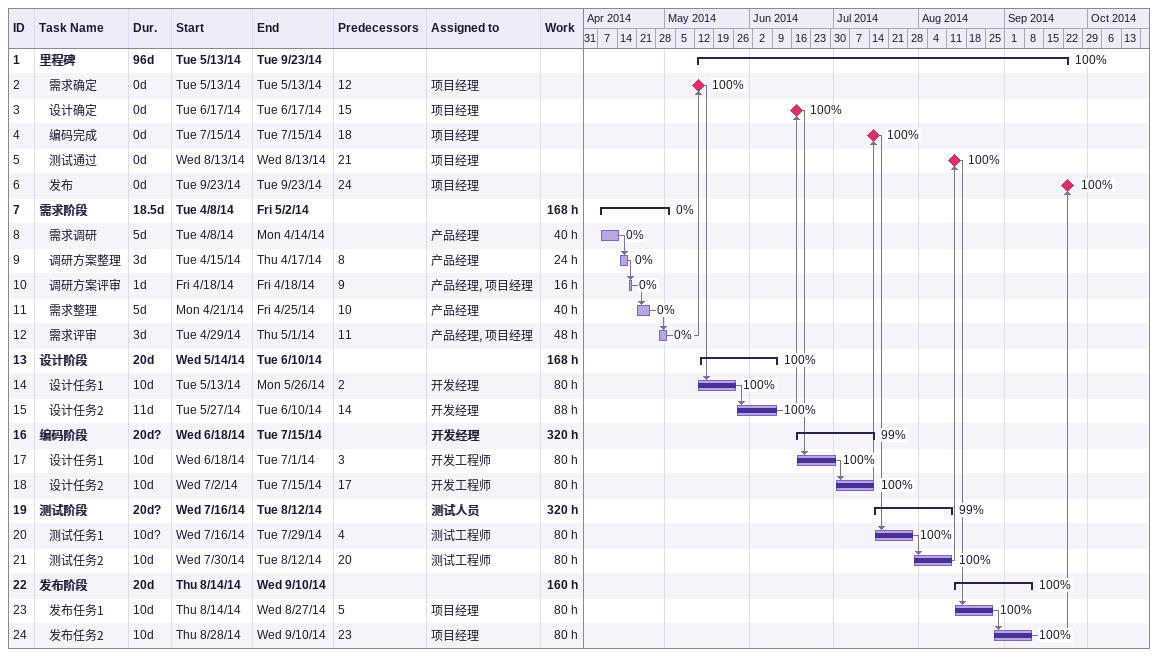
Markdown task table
| ID | Level | Task | Duration | Start | Finish | Predecessors | Resources | % complete | Work (h) |
|---|---|---|---|---|---|---|---|---|---|
| 1 | 1 | **里程碑** | 96d | 2014-05-13 | 2014-09-23 |  |  | 100 |  |
| 2 | 2 | 需求确定 | 0d | 2014-05-13 | 2014-05-13 | 12 | 项目经理 | 100 |  |
| 3 | 2 | 设计确定 | 0d | 2014-06-17 | 2014-06-17 | 15 | 项目经理 | 100 |  |
| 4 | 2 | 编码完成 | 0d | 2014-07-15 | 2014-07-15 | 18 | 项目经理 | 100 |  |
| 5 | 2 | 测试通过 | 0d | 2014-08-13 | 2014-08-13 | 21 | 项目经理 | 100 |  |
| 6 | 2 | 发布 | 0d | 2014-09-23 | 2014-09-23 | 24 | 项目经理 | 100 |  |
| 7 | 1 | **需求阶段** | 18.5d | 2014-04-08 | 2014-05-02 |  |  | 0 | 168 |
| 8 | 2 | 需求调研 | 5d | 2014-04-08 | 2014-04-14 |  | 产品经理 | 0 | 40 |
| 9 | 2 | 调研方案整理 | 3d | 2014-04-15 | 2014-04-17 | 8 | 产品经理 | 0 | 24 |
| 10 | 2 | 调研方案评审 | 1d | 2014-04-18 | 2014-04-18 | 9 | 产品经理, 项目经理 | 0 | 16 |
| 11 | 2 | 需求整理 | 5d | 2014-04-21 | 2014-04-25 | 10 | 产品经理 | 0 | 40 |
| 12 | 2 | 需求评审 | 3d | 2014-04-29 | 2014-05-01 | 11 | 产品经理, 项目经理 | 0 | 48 |
| 13 | 1 | **设计阶段** | 20d | 2014-05-14 | 2014-06-10 |  |  | 100 | 168 |
| 14 | 2 | 设计任务1 | 10d | 2014-05-13 | 2014-05-26 | 2 | 开发经理 | 100 | 80 |
| 15 | 2 | 设计任务2 | 11d | 2014-05-27 | 2014-06-10 | 14 | 开发经理 | 100 | 88 |
| 16 | 1 | **编码阶段** | 20d? | 2014-06-18 | 2014-07-15 |  | 开发经理 | 99 | 320 |
| 17 | 2 | 设计任务1 | 10d | 2014-06-18 | 2014-07-01 | 3 | 开发工程师 | 100 | 80 |
| 18 | 2 | 设计任务2 | 10d | 2014-07-02 | 2014-07-15 | 17 | 开发工程师 | 100 | 80 |
| 19 | 1 | **测试阶段** | 20d? | 2014-07-16 | 2014-08-12 |  | 测试人员 | 99 | 320 |
| 20 | 2 | 测试任务1 | 10d? | 2014-07-16 | 2014-07-29 | 4 | 测试工程师 | 100 | 80 |
| 21 | 2 | 测试任务2 | 10d | 2014-07-30 | 2014-08-12 | 20 | 测试工程师 | 100 | 80 |
| 22 | 1 | **发布阶段** | 20d | 2014-08-14 | 2014-09-10 |  |  | 100 | 160 |
| 23 | 2 | 发布任务1 | 10d | 2014-08-14 | 2014-08-27 | 5 | 项目经理 | 100 | 80 |
| 24 | 2 | 发布任务2 | 10d | 2014-08-28 | 2014-09-10 | 23 | 项目经理 | 100 | 80 |
